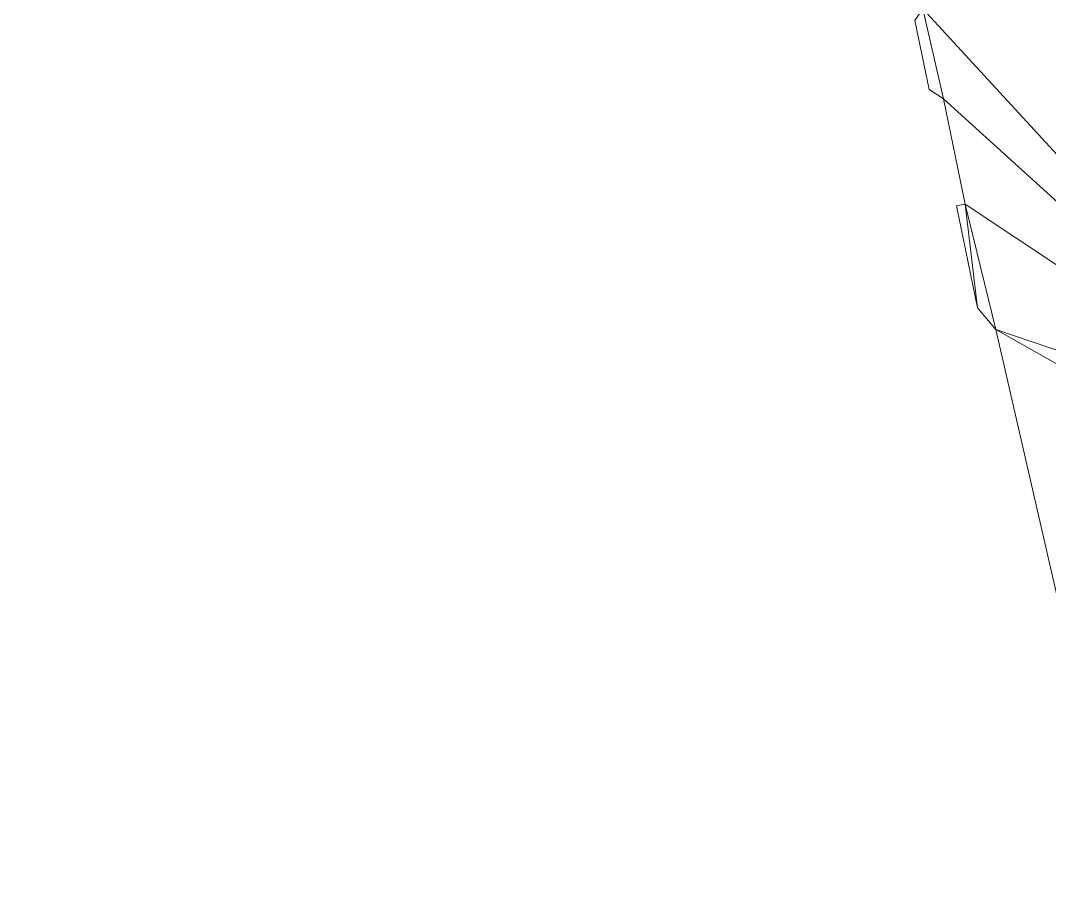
# Model space of a CAD drawing. Header units: millimetres. Extents: x -22837581 to 27604683, y -3494857 to 33598159.
# Drawn here: x -22837581 to -11665044, y 15051651 to 24342873 of the extents above; entities that cross this region are included whole.
import ezdxf

# ---------------------------------------------------------------- set-up
doc = ezdxf.new("R2010")
doc.units = ezdxf.units.MM
for name, color, linetype, lineweight in [('A-CLNG-SUSP', 5, 'Continuous', 9), ('A-FLOR-OTLN', 6, 'Continuous', 9), ('A-WALL', 2, 'Continuous', 9)]:
    doc.layers.add(name, color=color, linetype=linetype, lineweight=lineweight)

msp = doc.modelspace()

# ---------------------------------------------------------------- meshes
at = {"layer": 'A-CLNG-SUSP'}
mesh = msp.add_polyface(dxfattribs=at)
corners = [(-22837581, 31936153, 6062044), (-22392127, 29773409, 6062044), (-14739435, 31517108, 6062044), (-13951919, 28271379, 6062044), (-13991513, 28211245, 6062044), (-13815583, 27357076, 6062044), (-13712740, 27378258, 6062044), (-13041363, 24469842, 6062044), (-13124951, 24342888, 6062044), (-12971018, 23595518, 6062044), (-12815970, 23493432, 6062044), (-12580771, 22351501, 6062044), (-12672915, 22332522, 6062044), (-12444941, 21225667, 6062044), (-12248456, 20988480, 6062044), (-9893492, 10748809, 6062044), (-6941685, 161530, 6062044), (-300339, 1896440, 6062044), (-715577, 3385777, 6062044), (-2577956, 2924672, 6062044), (-2467576, 2528770, 6062044), (-4162782, 2056134, 6062044), (-6550291, 10313778, 6062044), (-6450278, 10348886, 6062044), (-6661341, 11218778, 6062044), (-6761243, 11198202, 6062044), (-8529632, 18887373, 6062044), (-8417998, 19056921, 6062044), (-8544495, 19671087, 6062044), (-8739385, 19799407, 6062044), (-11026620, 29707742, 6062044), (-7274383, 30480574, 6062044), (-7730728, 32696208, 6062044), (-10993913, 31942935, 6062044), (-11028409, 32110418, 6062044), (-11220380, 32070880, 6062044), (-11257066, 32249000, 6062044), (-11065096, 32288540, 6062044), (-11159736, 32748036, 6062044), (-11351700, 32708498, 6062044), (-11439531, 33598159, 6062044), (-14911449, 33559483, 6062044), (-14907974, 33247491, 6062044), (-16051890, 33011883, 6062044), (-16777695, 33184283, 6062044)]
mesh.append_faces([[corners[k] for k in face] for face in [(6, 3, 4, 5), (20, 17, 18, 19)]], dxfattribs={"vtx0": -1})
mesh.append_faces([[corners[k] for k in face] for face in [(26, 15, 25)]], dxfattribs={"vtx0": -1, "vtx1": -1})
mesh.append_faces([[corners[k] for k in face] for face in [(25, 15, 22), (7, 10, 29)]], dxfattribs={"vtx0": -1, "vtx1": -1, "vtx2": -1})
mesh.append_faces([[corners[k] for k in face] for face in [(7, 29, 30, 6), (22, 15, 16, 21), (17, 20, 21, 16)]], dxfattribs={"vtx0": -1, "vtx2": -1})
mesh.append_faces([[corners[k] for k in face] for face in [(30, 2, 3, 6), (11, 13, 14, 29)]], dxfattribs={"vtx0": -1, "vtx2": -1, "vtx3": -1})
mesh.append_faces([[corners[k] for k in face] for face in [(38, 39, 37)]], dxfattribs={"vtx1": -1})
mesh.append_faces([[corners[k] for k in face] for face in [(43, 44, 2), (10, 11, 29)]], dxfattribs={"vtx1": -1, "vtx2": -1})
mesh.append_faces([[corners[k] for k in face] for face in [(42, 43, 2, 39), (36, 37, 39, 2), (35, 36, 2, 30), (14, 15, 26, 29)]], dxfattribs={"vtx1": -1, "vtx2": -1, "vtx3": -1})
mesh.append_faces([[corners[k] for k in face] for face in [(40, 41, 42, 39), (31, 32, 33, 30), (11, 12, 13), (23, 24, 25, 22)]], dxfattribs={"vtx2": -1})
mesh.append_faces([[corners[k] for k in face] for face in [(33, 34, 35, 30)]], dxfattribs={"vtx2": -1, "vtx3": -1})
mesh.append_faces([[corners[k] for k in face] for face in [(44, 0, 1, 2), (7, 8, 9, 10), (26, 27, 28, 29)]], dxfattribs={"vtx3": -1})
mesh = msp.add_polyface(dxfattribs=at)
corners = [(-22837581, 31936153, 6061987), (-16777695, 33184283, 6061987), (-16051890, 33011883, 6061987), (-14907974, 33247491, 6061987), (-14911449, 33559483, 6061987), (-11439531, 33598159, 6061987), (-11351700, 32708498, 6061987), (-11159736, 32748036, 6061987), (-11065096, 32288540, 6061987), (-11257066, 32249000, 6061987), (-11220380, 32070880, 6061987), (-11028409, 32110418, 6061987), (-10993913, 31942935, 6061987), (-7730728, 32696208, 6061987), (-7274383, 30480574, 6061987), (-11026620, 29707742, 6061987), (-8739385, 19799407, 6061987), (-8544495, 19671087, 6061987), (-8417998, 19056921, 6061987), (-8529632, 18887373, 6061987), (-6761243, 11198202, 6061987), (-6661341, 11218778, 6061987), (-6450278, 10348886, 6061987), (-6550291, 10313778, 6061987), (-4162782, 2056134, 6061987), (-2467576, 2528770, 6061987), (-2577956, 2924672, 6061987), (-715577, 3385777, 6061987), (-300339, 1896440, 6061987), (-6941685, 161530, 6061987), (-9893492, 10748809, 6061987), (-12248456, 20988480, 6061987), (-12444941, 21225667, 6061987), (-12672915, 22332522, 6061987), (-12580771, 22351501, 6061987), (-12815970, 23493432, 6061987), (-12971018, 23595518, 6061987), (-13124951, 24342888, 6061987), (-13041363, 24469842, 6061987), (-13712740, 27378258, 6061987), (-13815583, 27357076, 6061987), (-13991513, 28211245, 6061987), (-13951919, 28271379, 6061987), (-14739435, 31517108, 6061987), (-22392127, 29773409, 6061987)]
mesh.append_faces([[corners[k] for k in face] for face in [(19, 16, 17, 18), (38, 35, 36, 37), (12, 10, 11)]], dxfattribs={"vtx0": -1})
mesh.append_faces([[corners[k] for k in face] for face in [(20, 30, 19), (24, 29, 23), (2, 43, 1)]], dxfattribs={"vtx0": -1, "vtx1": -1})
mesh.append_faces([[corners[k] for k in face] for face in [(16, 35, 38, 15)]], dxfattribs={"vtx0": -1, "vtx1": -1, "vtx2": -1})
mesh.append_faces([[corners[k] for k in face] for face in [(10, 12, 15, 43)]], dxfattribs={"vtx0": -1, "vtx1": -1, "vtx2": -1, "vtx3": -1})
mesh.append_faces([[corners[k] for k in face] for face in [(16, 31, 34, 35), (15, 39, 42, 43), (43, 6, 9, 10)]], dxfattribs={"vtx0": -1, "vtx1": -1, "vtx3": -1})
mesh.append_faces([[corners[k] for k in face] for face in [(15, 38, 39)]], dxfattribs={"vtx0": -1, "vtx2": -1})
mesh.append_faces([[corners[k] for k in face] for face in [(19, 30, 31, 16), (23, 29, 30, 20), (43, 2, 3, 6)]], dxfattribs={"vtx0": -1, "vtx2": -1, "vtx3": -1})
mesh.append_faces([[corners[k] for k in face] for face in [(27, 28, 25, 26), (22, 23, 20, 21), (5, 6, 3, 4), (8, 9, 6, 7)]], dxfattribs={"vtx1": -1})
mesh.append_faces([[corners[k] for k in face] for face in [(24, 25, 28, 29)]], dxfattribs={"vtx1": -1, "vtx3": -1})
mesh.append_faces([[corners[k] for k in face] for face in [(32, 33, 34, 31), (44, 0, 1, 43)]], dxfattribs={"vtx2": -1})
mesh.append_faces([[corners[k] for k in face] for face in [(39, 40, 41, 42), (12, 13, 14, 15)]], dxfattribs={"vtx3": -1})
mesh = msp.add_polyface(dxfattribs=at)
corners = [(-12971018, 23595518, 6062044), (-13124951, 24342888, 6062044), (-13124951, 24342888, 6061987), (-12971018, 23595518, 6061987)]
mesh.append_faces([[corners[k] for k in face] for face in [(0, 1, 2, 3)]])
mesh = msp.add_polyface(dxfattribs=at)
corners = [(-12815970, 23493432, 6062044), (-12971018, 23595518, 6062044), (-12971018, 23595518, 6061987), (-12815970, 23493432, 6061987)]
mesh.append_faces([[corners[k] for k in face] for face in [(0, 1, 2, 3)]])
mesh = msp.add_polyface(dxfattribs=at)
corners = [(-12580771, 22351501, 6062044), (-12815970, 23493432, 6062044), (-12815970, 23493432, 6061987), (-12580771, 22351501, 6061987)]
mesh.append_faces([[corners[k] for k in face] for face in [(0, 1, 2, 3)]])
mesh = msp.add_polyface(dxfattribs=at)
corners = [(-12672915, 22332522, 6062044), (-12580771, 22351501, 6062044), (-12580771, 22351501, 6061987), (-12672915, 22332522, 6061987)]
mesh.append_faces([[corners[k] for k in face] for face in [(0, 1, 2, 3)]])
mesh = msp.add_polyface(dxfattribs=at)
corners = [(-12444941, 21225667, 6062044), (-12672915, 22332522, 6062044), (-12672915, 22332522, 6061987), (-12444941, 21225667, 6061987)]
mesh.append_faces([[corners[k] for k in face] for face in [(0, 1, 2, 3)]])
mesh = msp.add_polyface(dxfattribs=at)
corners = [(-12248456, 20988480, 6062044), (-12444941, 21225667, 6062044), (-12444941, 21225667, 6061987), (-12248456, 20988480, 6061987)]
mesh.append_faces([[corners[k] for k in face] for face in [(0, 1, 2, 3)]])
mesh = msp.add_polyface(dxfattribs=at)
corners = [(-9893492, 10748809, 6062044), (-12248456, 20988480, 6062044), (-12248456, 20988480, 6061987), (-9893492, 10748809, 6061987)]
mesh.append_faces([[corners[k] for k in face] for face in [(0, 1, 2, 3)]])
at = {"layer": 'A-FLOR-OTLN'}
mesh = msp.add_polyface(dxfattribs=at)
corners = [(-22837581, 31936153, 3209237), (-16777695, 33184283, 3209237), (-16051890, 33011883, 3209237), (-14907974, 33247491, 3209237), (-14911449, 33559483, 3209237), (-11439531, 33598159, 3209237), (-11351700, 32708498, 3209237), (-11159736, 32748036, 3209237), (-11065096, 32288540, 3209237), (-11257066, 32249000, 3209237), (-11220380, 32070880, 3209237), (-11028409, 32110418, 3209237), (-10993913, 31942935, 3209237), (-7730728, 32696208, 3209237), (-7274383, 30480574, 3209237), (-11026620, 29707742, 3209237), (-8739385, 19799407, 3209237), (-8544495, 19671087, 3209237), (-8417998, 19056921, 3209237), (-8529632, 18887373, 3209237), (-6761243, 11198202, 3209237), (-6661341, 11218778, 3209237), (-6450278, 10348886, 3209237), (-6550291, 10313778, 3209237), (-4162782, 2056134, 3209237), (-2467576, 2528770, 3209237), (-2750643, 3544048, 3209237), (-903438, 4059061, 3209237), (-300475, 1896404, 3209237), (-6941685, 161530, 3209237), (-9893492, 10748809, 3209237), (-12248456, 20988480, 3209237), (-12444941, 21225667, 3209237), (-12672915, 22332522, 3209237), (-12580771, 22351501, 3209237), (-12815970, 23493432, 3209237), (-12971018, 23595518, 3209237), (-13124951, 24342888, 3209237), (-13041363, 24469842, 3209237), (-13712740, 27378258, 3209237), (-13815583, 27357076, 3209237), (-13991513, 28211245, 3209237), (-13951919, 28271379, 3209237), (-14739435, 31517108, 3209237), (-22392127, 29773409, 3209237)]
mesh.append_faces([[corners[k] for k in face] for face in [(35, 38, 16), (19, 31, 16)]], dxfattribs={"vtx0": -1, "vtx1": -1, "vtx2": -1})
mesh.append_faces([[corners[k] for k in face] for face in [(15, 43, 10, 12)]], dxfattribs={"vtx0": -1, "vtx1": -1, "vtx2": -1, "vtx3": -1})
mesh.append_faces([[corners[k] for k in face] for face in [(43, 1, 2)]], dxfattribs={"vtx0": -1, "vtx2": -1})
mesh.append_faces([[corners[k] for k in face] for face in [(43, 2, 3, 6), (23, 29, 30, 20)]], dxfattribs={"vtx0": -1, "vtx2": -1, "vtx3": -1})
mesh.append_faces([[corners[k] for k in face] for face in [(8, 9, 6, 7), (14, 15, 12, 13), (11, 12, 10), (22, 23, 20, 21)]], dxfattribs={"vtx1": -1})
mesh.append_faces([[corners[k] for k in face] for face in [(23, 24, 29)]], dxfattribs={"vtx1": -1, "vtx2": -1})
mesh.append_faces([[corners[k] for k in face] for face in [(42, 43, 15, 39), (34, 35, 16, 31), (9, 10, 43, 6)]], dxfattribs={"vtx1": -1, "vtx2": -1, "vtx3": -1})
mesh.append_faces([[corners[k] for k in face] for face in [(15, 16, 38, 39), (30, 31, 19, 20), (24, 25, 28, 29)]], dxfattribs={"vtx1": -1, "vtx3": -1})
mesh.append_faces([[corners[k] for k in face] for face in [(44, 0, 1, 43), (36, 37, 38, 35), (32, 33, 34, 31), (17, 18, 19, 16)]], dxfattribs={"vtx2": -1})
mesh.append_faces([[corners[k] for k in face] for face in [(3, 4, 5, 6), (39, 40, 41, 42), (25, 26, 27, 28)]], dxfattribs={"vtx3": -1})
mesh = msp.add_polyface(dxfattribs=at)
corners = [(-22837581, 31936153, 3209387), (-22392127, 29773409, 3209387), (-14739435, 31517108, 3209387), (-13951919, 28271379, 3209387), (-13991513, 28211245, 3209387), (-13815583, 27357076, 3209387), (-13712740, 27378258, 3209387), (-13041363, 24469842, 3209387), (-13124951, 24342888, 3209387), (-12971018, 23595518, 3209387), (-12815970, 23493432, 3209387), (-12580771, 22351501, 3209387), (-12672915, 22332522, 3209387), (-12444941, 21225667, 3209387), (-12248456, 20988480, 3209387), (-9893492, 10748809, 3209387), (-6941685, 161530, 3209387), (-300475, 1896404, 3209387), (-903438, 4059061, 3209387), (-2750643, 3544048, 3209387), (-2467576, 2528770, 3209387), (-4162782, 2056134, 3209387), (-6550291, 10313778, 3209387), (-6450278, 10348886, 3209387), (-6661341, 11218778, 3209387), (-6761243, 11198202, 3209387), (-8529632, 18887373, 3209387), (-8417998, 19056921, 3209387), (-8544495, 19671087, 3209387), (-8739385, 19799407, 3209387), (-11026620, 29707742, 3209387), (-7274383, 30480574, 3209387), (-7730728, 32696208, 3209387), (-10993913, 31942935, 3209387), (-11028409, 32110418, 3209387), (-11220380, 32070880, 3209387), (-11257066, 32249000, 3209387), (-11065096, 32288540, 3209387), (-11159736, 32748036, 3209387), (-11351700, 32708498, 3209387), (-11439531, 33598159, 3209387), (-14911449, 33559483, 3209387), (-14907974, 33247491, 3209387), (-16051890, 33011883, 3209387), (-16777695, 33184283, 3209387)]
mesh.append_faces([[corners[k] for k in face] for face in [(6, 3, 4, 5), (42, 40, 41)]], dxfattribs={"vtx0": -1})
mesh.append_faces([[corners[k] for k in face] for face in [(43, 2, 42)]], dxfattribs={"vtx0": -1, "vtx1": -1})
mesh.append_faces([[corners[k] for k in face] for face in [(3, 6, 30, 2), (30, 35, 2), (26, 29, 14)]], dxfattribs={"vtx0": -1, "vtx1": -1, "vtx2": -1})
mesh.append_faces([[corners[k] for k in face] for face in [(22, 25, 15, 16), (7, 10, 29, 30)]], dxfattribs={"vtx0": -1, "vtx1": -1, "vtx3": -1})
mesh.append_faces([[corners[k] for k in face] for face in [(17, 20, 21, 16), (15, 25, 26, 14), (2, 43, 44), (30, 6, 7)]], dxfattribs={"vtx0": -1, "vtx2": -1})
mesh.append_faces([[corners[k] for k in face] for face in [(2, 35, 36, 39), (29, 10, 11, 14)]], dxfattribs={"vtx0": -1, "vtx2": -1, "vtx3": -1})
mesh.append_faces([[corners[k] for k in face] for face in [(28, 29, 26, 27), (13, 14, 11, 12)]], dxfattribs={"vtx1": -1})
mesh.append_faces([[corners[k] for k in face] for face in [(21, 22, 16)]], dxfattribs={"vtx1": -1, "vtx2": -1})
mesh.append_faces([[corners[k] for k in face] for face in [(39, 40, 42, 2)]], dxfattribs={"vtx1": -1, "vtx2": -1, "vtx3": -1})
mesh.append_faces([[corners[k] for k in face] for face in [(31, 32, 33, 30), (37, 38, 39, 36), (18, 19, 20, 17), (23, 24, 25, 22)]], dxfattribs={"vtx2": -1})
mesh.append_faces([[corners[k] for k in face] for face in [(33, 34, 35, 30)]], dxfattribs={"vtx2": -1, "vtx3": -1})
mesh.append_faces([[corners[k] for k in face] for face in [(44, 0, 1, 2), (7, 8, 9, 10)]], dxfattribs={"vtx3": -1})
mesh = msp.add_polyface(dxfattribs=at)
corners = [(-13124951, 24342888, 3209237), (-12971018, 23595518, 3209237), (-12971018, 23595518, 3209387), (-13124951, 24342888, 3209387)]
mesh.append_faces([[corners[k] for k in face] for face in [(0, 1, 2, 3)]])
mesh = msp.add_polyface(dxfattribs=at)
corners = [(-12971018, 23595518, 3209237), (-12815970, 23493432, 3209237), (-12815970, 23493432, 3209387), (-12971018, 23595518, 3209387)]
mesh.append_faces([[corners[k] for k in face] for face in [(0, 1, 2, 3)]])
mesh = msp.add_polyface(dxfattribs=at)
corners = [(-12815970, 23493432, 3209237), (-12580771, 22351501, 3209237), (-12580771, 22351501, 3209387), (-12815970, 23493432, 3209387)]
mesh.append_faces([[corners[k] for k in face] for face in [(3, 0, 1, 2)]])
mesh = msp.add_polyface(dxfattribs=at)
corners = [(-12580771, 22351501, 3209237), (-12672915, 22332522, 3209237), (-12672915, 22332522, 3209387), (-12580771, 22351501, 3209387)]
mesh.append_faces([[corners[k] for k in face] for face in [(0, 1, 2, 3)]])
mesh = msp.add_polyface(dxfattribs=at)
corners = [(-12672915, 22332522, 3209237), (-12444941, 21225667, 3209237), (-12444941, 21225667, 3209387), (-12672915, 22332522, 3209387)]
mesh.append_faces([[corners[k] for k in face] for face in [(0, 1, 2, 3)]])
mesh = msp.add_polyface(dxfattribs=at)
corners = [(-12444941, 21225667, 3209237), (-12248456, 20988480, 3209237), (-12248456, 20988480, 3209387), (-12444941, 21225667, 3209387)]
mesh.append_faces([[corners[k] for k in face] for face in [(0, 1, 2, 3)]])
mesh = msp.add_polyface(dxfattribs=at)
corners = [(-12248456, 20988480, 3209237), (-9893492, 10748809, 3209237), (-9893492, 10748809, 3209387), (-12248456, 20988480, 3209387)]
mesh.append_faces([[corners[k] for k in face] for face in [(0, 1, 2, 3)]])
at = {"layer": 'A-WALL'}
mesh = msp.add_polyface(dxfattribs=at)
corners = [(-13124951, 24342888, 3209387), (-13041363, 24469842, 3209387), (-13041319, 24469651, 3209387), (-13124802, 24342859, 3209387), (-13124911, 24342695, 3209387)]
mesh.append_faces([[corners[k] for k in face] for face in [(3, 4, 0)]], dxfattribs={"vtx2": -1})
mesh.append_faces([[corners[k] for k in face] for face in [(0, 1, 2, 3)]], dxfattribs={"vtx3": -1})
mesh = msp.add_polyface(dxfattribs=at)
corners = [(-13041363, 24469842, 6059387), (-13124951, 24342888, 6059387), (-13124911, 24342695, 6059387), (-13124802, 24342859, 6059387), (-13041319, 24469651, 6059387)]
mesh.append_faces([[corners[k] for k in face] for face in [(2, 3, 1)]], dxfattribs={"vtx1": -1})
mesh.append_faces([[corners[k] for k in face] for face in [(4, 0, 1, 3)]], dxfattribs={"vtx2": -1})
mesh = msp.add_polyface(dxfattribs=at)
corners = [(-13041319, 24469651, 3209387), (-13041319, 24469651, 6059387), (-13124802, 24342859, 6059387), (-13124911, 24342695, 6059387), (-13124911, 24342695, 3209387), (-13124802, 24342859, 3209387)]
mesh.append_faces([[corners[k] for k in face] for face in [(3, 4, 5, 2), (0, 1, 2, 5)]], dxfattribs={"vtx2": -1})
mesh = msp.add_polyface(dxfattribs=at)
corners = [(-13041319, 24469651, 3209387), (-13041319, 24469651, 6059387), (-13124802, 24342859, 6059387), (-13124911, 24342695, 6059387), (-13124911, 24342695, 3209387), (-13124802, 24342859, 3209387)]
mesh.append_faces([[corners[k] for k in face] for face in [(3, 4, 5, 2), (0, 1, 2, 5)]], dxfattribs={"vtx2": -1})
mesh = msp.add_polyface(dxfattribs=at)
corners = [(-13124951, 24342888, 6059387), (-13124951, 24342888, 3209387), (-13124911, 24342695, 3209387), (-13124911, 24342695, 6059387)]
mesh.append_faces([[corners[k] for k in face] for face in [(3, 0, 1, 2)]])
mesh = msp.add_polyface(dxfattribs=at)
corners = [(-13124951, 24342888, 6059387), (-13124951, 24342888, 3209387), (-13124911, 24342695, 3209387), (-13124911, 24342695, 6059387)]
mesh.append_faces([[corners[k] for k in face] for face in [(3, 0, 1, 2)]])
mesh = msp.add_polyface(dxfattribs=at)
corners = [(-12971018, 23595518, 3209387), (-13124911, 24342695, 3209387), (-13124802, 24342859, 3209387), (-12970893, 23595604, 3209387), (-12970852, 23595409, 3209387)]
mesh.append_faces([[corners[k] for k in face] for face in [(0, 1, 3, 4), (2, 3, 1)]], dxfattribs={"vtx1": -1})
mesh = msp.add_polyface(dxfattribs=at)
corners = [(-13124911, 24342695, 6059387), (-12971018, 23595518, 6059387), (-12970852, 23595409, 6059387), (-12970893, 23595604, 6059387), (-13124802, 24342859, 6059387)]
mesh.append_faces([[corners[k] for k in face] for face in [(0, 1, 3, 4), (2, 3, 1)]], dxfattribs={"vtx1": -1})
mesh = msp.add_polyface(dxfattribs=at)
corners = [(-13124911, 24342695, 3209387), (-13124911, 24342695, 6059387), (-13124802, 24342859, 6059387), (-13124802, 24342859, 3209387)]
mesh.append_faces([[corners[k] for k in face] for face in [(0, 1, 2, 3)]])
mesh = msp.add_polyface(dxfattribs=at)
corners = [(-13124911, 24342695, 3209387), (-12971018, 23595518, 3209387), (-12971018, 23595518, 6059387), (-13124911, 24342695, 6059387)]
mesh.append_faces([[corners[k] for k in face] for face in [(3, 0, 1, 2)]])
mesh = msp.add_polyface(dxfattribs=at)
corners = [(-13124911, 24342695, 3209387), (-12971018, 23595518, 3209387), (-12971018, 23595518, 6059387), (-13124911, 24342695, 6059387)]
mesh.append_faces([[corners[k] for k in face] for face in [(3, 0, 1, 2)]])
mesh = msp.add_polyface(dxfattribs=at)
corners = [(-13124802, 24342859, 3209387), (-13124802, 24342859, 6059387), (-12970893, 23595604, 6059387), (-12970852, 23595409, 6059387), (-12970852, 23595409, 3209387), (-12970893, 23595604, 3209387)]
mesh.append_faces([[corners[k] for k in face] for face in [(2, 3, 4, 5), (5, 0, 1, 2)]], dxfattribs={"vtx3": -1})
mesh = msp.add_polyface(dxfattribs=at)
corners = [(-13124802, 24342859, 3209387), (-13124802, 24342859, 6059387), (-12970893, 23595604, 6059387), (-12970852, 23595409, 6059387), (-12970852, 23595409, 3209387), (-12970893, 23595604, 3209387)]
mesh.append_faces([[corners[k] for k in face] for face in [(2, 3, 4, 5), (5, 0, 1, 2)]], dxfattribs={"vtx3": -1})
mesh = msp.add_polyface(dxfattribs=at)
corners = [(-12971018, 23595518, 6059387), (-12971018, 23595518, 3209387), (-12970852, 23595409, 3209387), (-12970852, 23595409, 6059387)]
mesh.append_faces([[corners[k] for k in face] for face in [(0, 1, 2, 3)]])
mesh = msp.add_polyface(dxfattribs=at)
corners = [(-12971018, 23595518, 6059387), (-12971018, 23595518, 3209387), (-12970852, 23595409, 3209387), (-12970852, 23595409, 6059387)]
mesh.append_faces([[corners[k] for k in face] for face in [(0, 1, 2, 3)]])
mesh = msp.add_polyface(dxfattribs=at)
corners = [(-12970893, 23595604, 3209387), (-12970893, 23595604, 6059387), (-12815845, 23493517, 6059387), (-12815845, 23493517, 3209387)]
mesh.append_faces([[corners[k] for k in face] for face in [(2, 3, 0, 1)]])
mesh = msp.add_polyface(dxfattribs=at)
corners = [(-12970893, 23595604, 3209387), (-12970893, 23595604, 6059387), (-12815845, 23493517, 6059387), (-12815845, 23493517, 3209387)]
mesh.append_faces([[corners[k] for k in face] for face in [(2, 3, 0, 1)]])
mesh = msp.add_polyface(dxfattribs=at)
corners = [(-12815804, 23493322, 3209387), (-12815970, 23493432, 3209387), (-12970852, 23595409, 3209387), (-12970893, 23595604, 3209387), (-12815845, 23493517, 3209387)]
mesh.append_faces([[corners[k] for k in face] for face in [(4, 1, 2, 3), (1, 4, 0)]], dxfattribs={"vtx0": -1})
mesh = msp.add_polyface(dxfattribs=at)
corners = [(-12970852, 23595409, 6059387), (-12815970, 23493432, 6059387), (-12815804, 23493322, 6059387), (-12815845, 23493517, 6059387), (-12970893, 23595604, 6059387)]
mesh.append_faces([[corners[k] for k in face] for face in [(3, 1, 2)]], dxfattribs={"vtx0": -1})
mesh.append_faces([[corners[k] for k in face] for face in [(0, 1, 3, 4)]], dxfattribs={"vtx1": -1})
mesh = msp.add_polyface(dxfattribs=at)
corners = [(-12970852, 23595409, 3209387), (-12970852, 23595409, 6059387), (-12970893, 23595604, 6059387), (-12970893, 23595604, 3209387)]
mesh.append_faces([[corners[k] for k in face] for face in [(3, 0, 1, 2)]])
mesh = msp.add_polyface(dxfattribs=at)
corners = [(-12970852, 23595409, 3209387), (-12815970, 23493432, 3209387), (-12815804, 23493322, 3209387), (-12815804, 23493322, 6059387), (-12815970, 23493432, 6059387), (-12970852, 23595409, 6059387)]
mesh.append_faces([[corners[k] for k in face] for face in [(5, 0, 1, 4), (2, 3, 4, 1)]], dxfattribs={"vtx2": -1})
mesh = msp.add_polyface(dxfattribs=at)
corners = [(-12970852, 23595409, 3209387), (-12815970, 23493432, 3209387), (-12815804, 23493322, 3209387), (-12815804, 23493322, 6059387), (-12815970, 23493432, 6059387), (-12970852, 23595409, 6059387)]
mesh.append_faces([[corners[k] for k in face] for face in [(5, 0, 1, 4), (2, 3, 4, 1)]], dxfattribs={"vtx2": -1})
mesh = msp.add_polyface(dxfattribs=at)
corners = [(-12815970, 23493432, 3209387), (-12580771, 22351501, 3209387), (-12580743, 22351363, 3209387), (-12580743, 22351363, 6059387), (-12580771, 22351501, 6059387), (-12815970, 23493432, 6059387)]
mesh.append_faces([[corners[k] for k in face] for face in [(2, 3, 4, 1)]], dxfattribs={"vtx2": -1})
mesh.append_faces([[corners[k] for k in face] for face in [(4, 5, 0, 1)]], dxfattribs={"vtx3": -1})
mesh = msp.add_polyface(dxfattribs=at)
corners = [(-12815970, 23493432, 3209387), (-12580771, 22351501, 3209387), (-12580743, 22351363, 3209387), (-12580743, 22351363, 6059387), (-12580771, 22351501, 6059387), (-12815970, 23493432, 6059387)]
mesh.append_faces([[corners[k] for k in face] for face in [(2, 3, 4, 1)]], dxfattribs={"vtx2": -1})
mesh.append_faces([[corners[k] for k in face] for face in [(4, 5, 0, 1)]], dxfattribs={"vtx3": -1})
mesh = msp.add_polyface(dxfattribs=at)
corners = [(-12580743, 22351363, 3209387), (-12580771, 22351501, 3209387), (-12815970, 23493432, 3209387), (-12815804, 23493322, 3209387), (-12580606, 22351391, 3209387)]
mesh.append_faces([[corners[k] for k in face] for face in [(1, 4, 0)]], dxfattribs={"vtx0": -1})
mesh.append_faces([[corners[k] for k in face] for face in [(1, 2, 3, 4)]], dxfattribs={"vtx3": -1})
mesh = msp.add_polyface(dxfattribs=at)
corners = [(-12815970, 23493432, 6059387), (-12580771, 22351501, 6059387), (-12580743, 22351363, 6059387), (-12580606, 22351391, 6059387), (-12815804, 23493322, 6059387)]
mesh.append_faces([[corners[k] for k in face] for face in [(3, 1, 2)]], dxfattribs={"vtx0": -1})
mesh.append_faces([[corners[k] for k in face] for face in [(4, 0, 1, 3)]], dxfattribs={"vtx2": -1})
mesh = msp.add_polyface(dxfattribs=at)
corners = [(-12815970, 23493432, 3209387), (-12815970, 23493432, 6059387), (-12815804, 23493322, 6059387), (-12815804, 23493322, 3209387)]
mesh.append_faces([[corners[k] for k in face] for face in [(3, 0, 1, 2)]])
mesh = msp.add_polyface(dxfattribs=at)
corners = [(-12815804, 23493322, 6059387), (-12815804, 23493322, 3209387), (-12815845, 23493517, 3209387), (-12815845, 23493517, 6059387)]
mesh.append_faces([[corners[k] for k in face] for face in [(3, 0, 1, 2)]])
mesh = msp.add_polyface(dxfattribs=at)
corners = [(-12815804, 23493322, 6059387), (-12815804, 23493322, 3209387), (-12815845, 23493517, 3209387), (-12815845, 23493517, 6059387)]
mesh.append_faces([[corners[k] for k in face] for face in [(3, 0, 1, 2)]])
mesh = msp.add_polyface(dxfattribs=at)
corners = [(-12815804, 23493322, 3209387), (-12815804, 23493322, 6059387), (-12580606, 22351391, 6059387), (-12580606, 22351391, 3209387)]
mesh.append_faces([[corners[k] for k in face] for face in [(2, 3, 0, 1)]])
mesh = msp.add_polyface(dxfattribs=at)
corners = [(-12815804, 23493322, 3209387), (-12815804, 23493322, 6059387), (-12580606, 22351391, 6059387), (-12580606, 22351391, 3209387)]
mesh.append_faces([[corners[k] for k in face] for face in [(2, 3, 0, 1)]])
mesh = msp.add_polyface(dxfattribs=at)
corners = [(-12580771, 22351501, 3209387), (-12672915, 22332522, 3209387), (-12672915, 22332522, 6059387), (-12580771, 22351501, 6059387)]
mesh.append_faces([[corners[k] for k in face] for face in [(3, 0, 1, 2)]])
mesh = msp.add_polyface(dxfattribs=at)
corners = [(-12580771, 22351501, 3209387), (-12672915, 22332522, 3209387), (-12672915, 22332522, 6059387), (-12580771, 22351501, 6059387)]
mesh.append_faces([[corners[k] for k in face] for face in [(3, 0, 1, 2)]])
mesh = msp.add_polyface(dxfattribs=at)
corners = [(-12672915, 22332522, 3209387), (-12580771, 22351501, 3209387), (-12580743, 22351363, 3209387), (-12672749, 22332413, 3209387), (-12672887, 22332384, 3209387)]
mesh.append_faces([[corners[k] for k in face] for face in [(0, 1, 3, 4), (2, 3, 1)]], dxfattribs={"vtx1": -1})
mesh = msp.add_polyface(dxfattribs=at)
corners = [(-12580771, 22351501, 6059387), (-12672915, 22332522, 6059387), (-12672887, 22332384, 6059387), (-12672749, 22332413, 6059387), (-12580743, 22351363, 6059387)]
mesh.append_faces([[corners[k] for k in face] for face in [(0, 1, 3, 4), (2, 3, 1)]], dxfattribs={"vtx1": -1})
mesh = msp.add_polyface(dxfattribs=at)
corners = [(-12580743, 22351363, 3209387), (-12580743, 22351363, 6059387), (-12672749, 22332413, 6059387), (-12672887, 22332384, 6059387), (-12672887, 22332384, 3209387), (-12672749, 22332413, 3209387)]
mesh.append_faces([[corners[k] for k in face] for face in [(2, 3, 4, 5), (5, 0, 1, 2)]], dxfattribs={"vtx3": -1})
mesh = msp.add_polyface(dxfattribs=at)
corners = [(-12580743, 22351363, 3209387), (-12580743, 22351363, 6059387), (-12672749, 22332413, 6059387), (-12672887, 22332384, 6059387), (-12672887, 22332384, 3209387), (-12672749, 22332413, 3209387)]
mesh.append_faces([[corners[k] for k in face] for face in [(2, 3, 4, 5), (5, 0, 1, 2)]], dxfattribs={"vtx3": -1})
mesh = msp.add_polyface(dxfattribs=at)
corners = [(-12580771, 22351501, 3209387), (-12580771, 22351501, 6059387), (-12580743, 22351363, 6059387), (-12580743, 22351363, 3209387)]
mesh.append_faces([[corners[k] for k in face] for face in [(0, 1, 2, 3)]])
mesh = msp.add_polyface(dxfattribs=at)
corners = [(-12580743, 22351363, 6059387), (-12580743, 22351363, 3209387), (-12580606, 22351391, 3209387), (-12580606, 22351391, 6059387)]
mesh.append_faces([[corners[k] for k in face] for face in [(3, 0, 1, 2)]])
mesh = msp.add_polyface(dxfattribs=at)
corners = [(-12580743, 22351363, 6059387), (-12580743, 22351363, 3209387), (-12580606, 22351391, 3209387), (-12580606, 22351391, 6059387)]
mesh.append_faces([[corners[k] for k in face] for face in [(3, 0, 1, 2)]])
mesh = msp.add_polyface(dxfattribs=at)
corners = [(-12672915, 22332522, 6059387), (-12672915, 22332522, 3209387), (-12672887, 22332384, 3209387), (-12672887, 22332384, 6059387)]
mesh.append_faces([[corners[k] for k in face] for face in [(3, 0, 1, 2)]])
mesh = msp.add_polyface(dxfattribs=at)
corners = [(-12672915, 22332522, 6059387), (-12672915, 22332522, 3209387), (-12672887, 22332384, 3209387), (-12672887, 22332384, 6059387)]
mesh.append_faces([[corners[k] for k in face] for face in [(3, 0, 1, 2)]])
mesh = msp.add_polyface(dxfattribs=at)
corners = [(-12444941, 21225667, 3209387), (-12672887, 22332384, 3209387), (-12672749, 22332413, 3209387), (-12444811, 21225731, 3209387), (-12444751, 21225439, 3209387)]
mesh.append_faces([[corners[k] for k in face] for face in [(0, 1, 3, 4), (2, 3, 1)]], dxfattribs={"vtx1": -1})
mesh = msp.add_polyface(dxfattribs=at)
corners = [(-12672887, 22332384, 6059387), (-12444941, 21225667, 6059387), (-12444751, 21225439, 6059387), (-12444811, 21225731, 6059387), (-12672749, 22332413, 6059387)]
mesh.append_faces([[corners[k] for k in face] for face in [(0, 1, 3, 4), (2, 3, 1)]], dxfattribs={"vtx1": -1})
mesh = msp.add_polyface(dxfattribs=at)
corners = [(-12672887, 22332384, 3209387), (-12672887, 22332384, 6059387), (-12672749, 22332413, 6059387), (-12672749, 22332413, 3209387)]
mesh.append_faces([[corners[k] for k in face] for face in [(0, 1, 2, 3)]])
mesh = msp.add_polyface(dxfattribs=at)
corners = [(-12672887, 22332384, 3209387), (-12444941, 21225667, 3209387), (-12444941, 21225667, 6059387), (-12672887, 22332384, 6059387)]
mesh.append_faces([[corners[k] for k in face] for face in [(3, 0, 1, 2)]])
mesh = msp.add_polyface(dxfattribs=at)
corners = [(-12672887, 22332384, 3209387), (-12444941, 21225667, 3209387), (-12444941, 21225667, 6059387), (-12672887, 22332384, 6059387)]
mesh.append_faces([[corners[k] for k in face] for face in [(3, 0, 1, 2)]])
mesh = msp.add_polyface(dxfattribs=at)
corners = [(-12672749, 22332413, 3209387), (-12672749, 22332413, 6059387), (-12444811, 21225731, 6059387), (-12444751, 21225439, 6059387), (-12444751, 21225439, 3209387), (-12444811, 21225731, 3209387)]
mesh.append_faces([[corners[k] for k in face] for face in [(0, 1, 2, 5)]], dxfattribs={"vtx2": -1})
mesh.append_faces([[corners[k] for k in face] for face in [(2, 3, 4, 5)]], dxfattribs={"vtx3": -1})
mesh = msp.add_polyface(dxfattribs=at)
corners = [(-12672749, 22332413, 3209387), (-12672749, 22332413, 6059387), (-12444811, 21225731, 6059387), (-12444751, 21225439, 6059387), (-12444751, 21225439, 3209387), (-12444811, 21225731, 3209387)]
mesh.append_faces([[corners[k] for k in face] for face in [(0, 1, 2, 5)]], dxfattribs={"vtx2": -1})
mesh.append_faces([[corners[k] for k in face] for face in [(2, 3, 4, 5)]], dxfattribs={"vtx3": -1})
mesh = msp.add_polyface(dxfattribs=at)
corners = [(-12444941, 21225667, 6059387), (-12444941, 21225667, 3209387), (-12444751, 21225439, 3209387), (-12444751, 21225439, 6059387)]
mesh.append_faces([[corners[k] for k in face] for face in [(0, 1, 2, 3)]])
mesh = msp.add_polyface(dxfattribs=at)
corners = [(-12444941, 21225667, 6059387), (-12444941, 21225667, 3209387), (-12444751, 21225439, 3209387), (-12444751, 21225439, 6059387)]
mesh.append_faces([[corners[k] for k in face] for face in [(0, 1, 2, 3)]])
mesh = msp.add_polyface(dxfattribs=at)
corners = [(-12444811, 21225731, 3209387), (-12444811, 21225731, 6059387), (-12248327, 20988545, 6059387), (-12248327, 20988545, 3209387)]
mesh.append_faces([[corners[k] for k in face] for face in [(1, 2, 3, 0)]])
mesh = msp.add_polyface(dxfattribs=at)
corners = [(-12444811, 21225731, 3209387), (-12444811, 21225731, 6059387), (-12248327, 20988545, 6059387), (-12248327, 20988545, 3209387)]
mesh.append_faces([[corners[k] for k in face] for face in [(1, 2, 3, 0)]])
mesh = msp.add_polyface(dxfattribs=at)
corners = [(-12248257, 20988240, 3209387), (-12248456, 20988480, 3209387), (-12444751, 21225439, 3209387), (-12444811, 21225731, 3209387), (-12248327, 20988545, 3209387)]
mesh.append_faces([[corners[k] for k in face] for face in [(4, 2, 3)]], dxfattribs={"vtx0": -1})
mesh.append_faces([[corners[k] for k in face] for face in [(1, 2, 4, 0)]], dxfattribs={"vtx1": -1})
mesh = msp.add_polyface(dxfattribs=at)
corners = [(-12444751, 21225439, 6059387), (-12248456, 20988480, 6059387), (-12248257, 20988240, 6059387), (-12248327, 20988545, 6059387), (-12444811, 21225731, 6059387)]
mesh.append_faces([[corners[k] for k in face] for face in [(3, 1, 2)]], dxfattribs={"vtx0": -1})
mesh.append_faces([[corners[k] for k in face] for face in [(0, 1, 3, 4)]], dxfattribs={"vtx1": -1})
mesh = msp.add_polyface(dxfattribs=at)
corners = [(-12444751, 21225439, 3209387), (-12444751, 21225439, 6059387), (-12444811, 21225731, 6059387), (-12444811, 21225731, 3209387)]
mesh.append_faces([[corners[k] for k in face] for face in [(3, 0, 1, 2)]])
mesh = msp.add_polyface(dxfattribs=at)
corners = [(-12444751, 21225439, 3209387), (-12248456, 20988480, 3209387), (-12248257, 20988240, 3209387), (-12248257, 20988240, 6059387), (-12248456, 20988480, 6059387), (-12444751, 21225439, 6059387)]
mesh.append_faces([[corners[k] for k in face] for face in [(5, 0, 1, 4), (2, 3, 4, 1)]], dxfattribs={"vtx2": -1})
mesh = msp.add_polyface(dxfattribs=at)
corners = [(-12444751, 21225439, 3209387), (-12248456, 20988480, 3209387), (-12248257, 20988240, 3209387), (-12248257, 20988240, 6059387), (-12248456, 20988480, 6059387), (-12444751, 21225439, 6059387)]
mesh.append_faces([[corners[k] for k in face] for face in [(5, 0, 1, 4), (2, 3, 4, 1)]], dxfattribs={"vtx2": -1})
mesh = msp.add_polyface(dxfattribs=at)
corners = [(-12248456, 20988480, 3209387), (-9893492, 10748809, 3209387), (-9893492, 10748809, 6059387), (-12248456, 20988480, 6059387)]
mesh.append_faces([[corners[k] for k in face] for face in [(3, 0, 1, 2)]])
mesh = msp.add_polyface(dxfattribs=at)
corners = [(-12248456, 20988480, 3209387), (-9893492, 10748809, 3209387), (-9893492, 10748809, 6059387), (-12248456, 20988480, 6059387)]
mesh.append_faces([[corners[k] for k in face] for face in [(3, 0, 1, 2)]])
mesh = msp.add_polyface(dxfattribs=at)
corners = [(-9893492, 10748809, 3209387), (-12248456, 20988480, 3209387), (-12248257, 20988240, 3209387), (-9893356, 10748843, 3209387)]
mesh.append_faces([[corners[k] for k in face] for face in [(0, 1, 2, 3)]])
mesh = msp.add_polyface(dxfattribs=at)
corners = [(-12248456, 20988480, 6059387), (-9893492, 10748809, 6059387), (-9893356, 10748843, 6059387), (-12248257, 20988240, 6059387)]
mesh.append_faces([[corners[k] for k in face] for face in [(3, 0, 1, 2)]])
mesh = msp.add_polyface(dxfattribs=at)
corners = [(-12248456, 20988480, 3209387), (-12248456, 20988480, 6059387), (-12248257, 20988240, 6059387), (-12248257, 20988240, 3209387)]
mesh.append_faces([[corners[k] for k in face] for face in [(3, 0, 1, 2)]])
mesh = msp.add_polyface(dxfattribs=at)
corners = [(-12248257, 20988240, 6059387), (-12248257, 20988240, 3209387), (-12248327, 20988545, 3209387), (-12248327, 20988545, 6059387)]
mesh.append_faces([[corners[k] for k in face] for face in [(0, 1, 2, 3)]])
mesh = msp.add_polyface(dxfattribs=at)
corners = [(-12248257, 20988240, 6059387), (-12248257, 20988240, 3209387), (-12248327, 20988545, 3209387), (-12248327, 20988545, 6059387)]
mesh.append_faces([[corners[k] for k in face] for face in [(0, 1, 2, 3)]])
mesh = msp.add_polyface(dxfattribs=at)
corners = [(-12248257, 20988240, 3209387), (-12248257, 20988240, 6059387), (-9893356, 10748843, 6059387), (-9893356, 10748843, 3209387)]
mesh.append_faces([[corners[k] for k in face] for face in [(2, 3, 0, 1)]])
mesh = msp.add_polyface(dxfattribs=at)
corners = [(-12248257, 20988240, 3209387), (-12248257, 20988240, 6059387), (-9893356, 10748843, 6059387), (-9893356, 10748843, 3209387)]
mesh.append_faces([[corners[k] for k in face] for face in [(2, 3, 0, 1)]])

doc.saveas('drawing.dxf')
